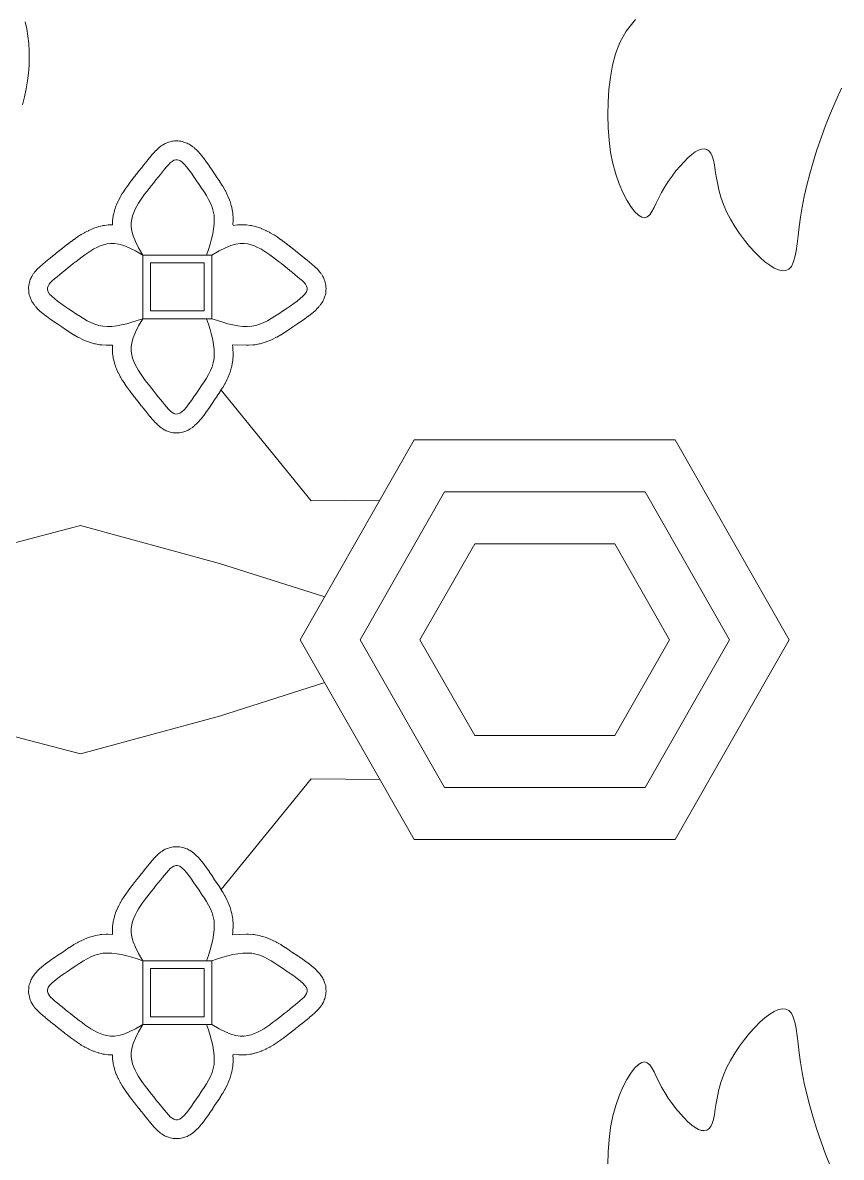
# Model space of a CAD drawing. Header units: inches. Extents: x -813 to 82, y -70 to 268.
# Drawn here: x -84.83 to -75.86, y 153.06 to 165.51 of the extents above; entities that cross this region are included whole.
import ezdxf

# ---------------------------------------------------------------- set-up
doc = ezdxf.new("R2010")
doc.units = ezdxf.units.IN
doc.header["$MEASUREMENT"] = 0
doc.layers.add('Brown', color=7, linetype='Continuous', lineweight=0, true_color=0x653e10)
doc.layers.add('Layak Architect', color=1, linetype='Continuous', lineweight=5, true_color=0xff0000)
doc.layers.add('Rugs', color=201, linetype='Continuous')

# ---------------------------------------------------------------- blocks, each defined once
blk = doc.blocks.new('C3')
at = {"layer": 'Brown'}
for points in [[(-237.81, 1615.56), (-235.09, 1616.13), (-232.34, 1616.57), (-229.55, 1616.89), (-226.74, 1617.08), (-223.88, 1617.13), (-220.99, 1617.05), (-218.05, 1616.83), (-215.08, 1616.46), (-212.06, 1615.94), (-208.99, 1615.27), (-205.92, 1614.45)], [(0, 1886.49), (-56.9, 1854.04), (-56.9, 1776.86), (0, 1744.41)], [(0, 1886.49), (56.9, 1854.04), (56.9, 1776.86), (0, 1744.41)], [(0, 1863.47), (-36.9, 1842.42), (-36.9, 1788.48), (0, 1767.43)], [(0, 1863.47), (36.9, 1842.42), (36.9, 1788.48), (0, 1767.43)], [(-96.11, 1690.93), (-53.53, 1725.59), (-53.74, 1752.03)], [(96.11, 1690.93), (53.53, 1725.59), (53.74, 1752.03)], [(-23.77, 1559.69), (-43.93, 1636.81), (-29.4, 1690.26), (-16.47, 1730.78)], [(23.77, 1559.69), (43.93, 1636.81), (29.4, 1690.26), (16.47, 1730.78)]]:
    blk.add_lwpolyline(points, dxfattribs=at)
for points in [[(-159.44, 1695.57), (-159.68, 1697.25, -0.034462), (-159.75, 1698.25), (-159.76, 1699.76, -0.033999), (-159.7, 1700.74), (-159.51, 1702.14, -0.029168), (-159.35, 1702.97), (-159.02, 1704.28, -0.022088), (-158.84, 1704.89), (-158.4, 1706.15, -0.01868), (-158.2, 1706.65), (-157.67, 1707.88, -0.016254), (-157.46, 1708.3), (-156.85, 1709.49, -0.013719), (-156.66, 1709.84), (-155.97, 1711.01, -0.011177), (-155.8, 1711.28), (-155.06, 1712.43, -0.008694), (-154.92, 1712.64), (-154.12, 1713.77, -0.006296), (-154.02, 1713.92), (-153.19, 1715.04, -0.003989), (-153.12, 1715.14), (-152.27, 1716.26, -0.002077), (-152.23, 1716.3), (-151.36, 1717.42, -0.001492), (-151.33, 1717.46), (-150.46, 1718.57, -0.001257), (-150.43, 1718.6), (-149.56, 1719.71, -0.001042), (-149.54, 1719.73), (-148.67, 1720.82, -0.000839), (-148.65, 1720.84), (-147.79, 1721.91, -0.000642), (-147.78, 1721.92), (-146.94, 1722.96, -0.000442), (-146.93, 1722.97), (-146.12, 1723.97), (-145.33, 1724.94, -0.001024), (-145.31, 1724.96), (-144.56, 1725.87, -0.006385), (-144.44, 1726.01), (-143.72, 1726.84, -0.014467), (-143.44, 1727.15), (-142.74, 1727.88, -0.025543), (-142.19, 1728.38), (-141.5, 1728.96, -0.041072), (-140.53, 1729.65), (-139.82, 1730.06, -0.060896), (-138.21, 1730.77), (-137.49, 1730.98, -0.078182), (-135.26, 1731.28), (-134.52, 1731.27, -0.079892), (-132.26, 1730.85), (-131.47, 1730.57, -0.06296), (-129.85, 1729.75), (-129.02, 1729.2, -0.039078), (-128.14, 1728.49), (-127.27, 1727.68, -0.023897), (-126.78, 1727.19), (-125.87, 1726.17, -0.015107), (-125.59, 1725.83), (-124.66, 1724.64, -0.009586), (-124.49, 1724.42), (-123.53, 1723.1, -0.005772), (-123.44, 1722.96), (-122.46, 1721.55, -0.002846), (-122.41, 1721.48), (-121.43, 1720.02, -0.000323), (-121.43, 1720.02), (-120.45, 1718.56), (-119.48, 1717.13, -0.001791), (-119.45, 1717.09), (-118.49, 1715.66, -0.005914), (-118.4, 1715.52), (-117.5, 1714.1, -0.01027), (-117.35, 1713.84), (-116.52, 1712.41, -0.014823), (-116.31, 1712.03), (-115.58, 1710.58, -0.019434), (-115.35, 1710.07), (-114.74, 1708.57, -0.02381), (-114.51, 1707.92), (-114.05, 1706.38, -0.027493), (-113.86, 1705.6), (-113.56, 1703.99, -0.028895), (-113.46, 1703.16), (-113.35, 1701.47, -0.025128), (-113.34, 1700.75), (-113.52, 1695.32, -0.020501)], [(159.44, 1695.57), (159.68, 1697.25, 0.034462), (159.75, 1698.25), (159.76, 1699.76, 0.033999), (159.7, 1700.74), (159.51, 1702.14, 0.029168), (159.35, 1702.97), (159.02, 1704.28, 0.022088), (158.84, 1704.89), (158.4, 1706.15, 0.01868), (158.2, 1706.65), (157.67, 1707.88, 0.016254), (157.46, 1708.3), (156.85, 1709.49, 0.013719), (156.66, 1709.84), (155.97, 1711.01, 0.011177), (155.8, 1711.28), (155.06, 1712.43, 0.008694), (154.92, 1712.64), (154.12, 1713.77, 0.006296), (154.02, 1713.92), (153.19, 1715.04, 0.003989), (153.12, 1715.14), (152.27, 1716.26, 0.002077), (152.23, 1716.3), (151.36, 1717.42, 0.001492), (151.33, 1717.46), (150.46, 1718.57, 0.001257), (150.43, 1718.6), (149.56, 1719.71, 0.001042), (149.54, 1719.73), (148.67, 1720.82, 0.000839), (148.65, 1720.84), (147.79, 1721.91, 0.000642), (147.78, 1721.92), (146.94, 1722.96, 0.000442), (146.93, 1722.97), (146.12, 1723.97), (145.33, 1724.94, 0.001024), (145.31, 1724.96), (144.56, 1725.87, 0.006385), (144.44, 1726.01), (143.72, 1726.84, 0.014467), (143.44, 1727.15), (142.74, 1727.88, 0.025543), (142.19, 1728.38), (141.5, 1728.96, 0.041072), (140.53, 1729.65), (139.82, 1730.06, 0.060896), (138.21, 1730.77), (137.49, 1730.98, 0.078182), (135.26, 1731.28), (134.52, 1731.27, 0.079892), (132.26, 1730.85), (131.47, 1730.57, 0.06296), (129.85, 1729.75), (129.02, 1729.2, 0.039078), (128.14, 1728.49), (127.27, 1727.68, 0.023897), (126.78, 1727.19), (125.87, 1726.17, 0.015107), (125.59, 1725.83), (124.66, 1724.64, 0.009586), (124.49, 1724.42), (123.53, 1723.1, 0.005772), (123.44, 1722.96), (122.46, 1721.55, 0.002846), (122.41, 1721.48), (121.43, 1720.02, 0.000323), (121.43, 1720.02), (120.45, 1718.56), (119.48, 1717.13, 0.001791), (119.45, 1717.09), (118.49, 1715.66, 0.005914), (118.4, 1715.52), (117.5, 1714.1, 0.01027), (117.35, 1713.84), (116.52, 1712.41, 0.014823), (116.31, 1712.03), (115.58, 1710.58, 0.019434), (115.35, 1710.07), (114.74, 1708.57, 0.02381), (114.51, 1707.92), (114.05, 1706.38, 0.027493), (113.86, 1705.6), (113.56, 1703.99, 0.028895), (113.46, 1703.16), (113.35, 1701.47, 0.025128), (113.34, 1700.75), (113.52, 1695.32, 0.020501)], [(-159.73, 1649.12), (-160.49, 1649.12, -0.033999), (-161.47, 1649.18), (-162.86, 1649.36, -0.029168), (-163.69, 1649.52), (-165, 1649.86, -0.022088), (-165.61, 1650.04), (-166.88, 1650.48, -0.01868), (-167.38, 1650.68), (-168.6, 1651.21, -0.016254), (-169.03, 1651.41), (-170.22, 1652.03, -0.013719), (-170.57, 1652.22), (-171.74, 1652.91, -0.011177), (-172.01, 1653.08), (-173.16, 1653.82, -0.008694), (-173.37, 1653.96), (-174.5, 1654.75, -0.006296), (-174.65, 1654.86), (-175.77, 1655.69, -0.003989), (-175.86, 1655.76), (-176.98, 1656.61, -0.002077), (-177.03, 1656.65), (-178.15, 1657.52, -0.001492), (-178.18, 1657.54), (-179.3, 1658.42, -0.001257), (-179.33, 1658.44), (-180.43, 1659.32, -0.001042), (-180.46, 1659.34), (-181.55, 1660.21, -0.000839), (-181.57, 1660.23), (-182.63, 1661.09, -0.000642), (-182.65, 1661.1), (-183.68, 1661.94, -0.000442), (-183.69, 1661.95), (-184.7, 1662.76), (-185.66, 1663.55, -0.001024), (-185.69, 1663.57), (-186.6, 1664.32, -0.006385), (-186.74, 1664.44), (-187.57, 1665.16, -0.014467), (-187.88, 1665.44), (-188.6, 1666.14, -0.025543), (-189.11, 1666.68), (-189.69, 1667.38, -0.041072), (-190.38, 1668.35), (-190.79, 1669.05, -0.060896), (-191.49, 1670.66), (-191.71, 1671.38, -0.078182), (-192.01, 1673.61), (-191.99, 1674.36, -0.079892), (-191.58, 1676.62), (-191.3, 1677.4, -0.06296), (-190.48, 1679.03), (-189.92, 1679.85, -0.039078), (-189.22, 1680.74), (-188.41, 1681.61, -0.023897), (-187.92, 1682.1), (-186.9, 1683, -0.015107), (-186.56, 1683.28), (-185.37, 1684.22, -0.009586), (-185.15, 1684.39), (-183.83, 1685.35, -0.005772), (-183.69, 1685.44), (-182.28, 1686.42, -0.002846), (-182.21, 1686.46), (-180.75, 1687.45, -0.000323), (-180.74, 1687.45), (-179.29, 1688.43), (-177.86, 1689.4, -0.001791), (-177.82, 1689.43), (-176.39, 1690.38, -0.005914), (-176.25, 1690.48), (-174.82, 1691.38, -0.01027), (-174.57, 1691.53), (-173.14, 1692.36, -0.014823), (-172.76, 1692.56), (-171.31, 1693.29, -0.019434), (-170.79, 1693.53), (-169.3, 1694.14, -0.02381), (-168.65, 1694.37), (-167.1, 1694.83, -0.027493), (-166.33, 1695.02), (-164.72, 1695.31, -0.028895), (-163.89, 1695.42), (-162.2, 1695.53, -0.025128), (-161.47, 1695.54), (-159.71, 1695.48, -0.020501)], [(-113.39, 1649.19), (-113.18, 1649.14, 0.047666), (-113.18, 1649.14), (-112.68, 1649.12, 0.034462), (-112.68, 1649.12), (-111.16, 1649.12, 0.033999), (-110.18, 1649.18), (-108.79, 1649.36, 0.029168), (-107.96, 1649.52), (-106.65, 1649.86, 0.022088), (-106.03, 1650.04), (-104.77, 1650.48, 0.01868), (-104.27, 1650.68), (-103.05, 1651.21, 0.016254), (-102.62, 1651.41), (-101.43, 1652.03, 0.013719), (-101.08, 1652.22), (-99.91, 1652.91, 0.011177), (-99.64, 1653.08), (-98.49, 1653.82, 0.008694), (-98.28, 1653.96), (-97.15, 1654.75, 0.006296), (-97, 1654.86), (-95.88, 1655.69, 0.003989), (-95.79, 1655.76), (-94.67, 1656.61, 0.002077), (-94.62, 1656.65), (-93.5, 1657.52, 0.001492), (-93.47, 1657.54), (-92.35, 1658.42, 0.001257), (-92.32, 1658.44), (-91.22, 1659.32, 0.001042), (-91.19, 1659.34), (-90.1, 1660.21, 0.000839), (-90.08, 1660.23), (-89.02, 1661.09, 0.000642), (-89, 1661.1), (-87.97, 1661.94, 0.000442), (-87.96, 1661.95), (-86.95, 1662.76), (-85.99, 1663.55, 0.001024), (-85.96, 1663.57), (-85.05, 1664.32, 0.006385), (-84.91, 1664.44), (-84.08, 1665.16, 0.014467), (-83.77, 1665.44), (-83.05, 1666.14, 0.025543), (-82.54, 1666.68), (-81.96, 1667.38, 0.041072), (-81.27, 1668.35), (-80.86, 1669.05, 0.060896), (-80.16, 1670.66), (-79.94, 1671.38, 0.078182), (-79.64, 1673.61), (-79.66, 1674.36, 0.079892), (-80.07, 1676.62), (-80.35, 1677.4, 0.06296), (-81.17, 1679.03), (-81.73, 1679.85, 0.039078), (-82.43, 1680.74), (-83.24, 1681.61, 0.023897), (-83.73, 1682.1), (-84.75, 1683, 0.015107), (-85.09, 1683.28), (-86.28, 1684.22, 0.009586), (-86.5, 1684.39), (-87.82, 1685.35, 0.005772), (-87.96, 1685.44), (-89.37, 1686.42, 0.002846), (-89.44, 1686.46), (-90.9, 1687.45, 0.000323), (-90.91, 1687.45), (-92.36, 1688.43), (-93.79, 1689.4, 0.001791), (-93.83, 1689.43), (-95.26, 1690.38, 0.005914), (-95.4, 1690.48), (-96.83, 1691.38, 0.01027), (-97.08, 1691.53), (-98.51, 1692.36, 0.014823), (-98.89, 1692.56), (-100.34, 1693.29, 0.019434), (-100.86, 1693.53), (-102.35, 1694.14, 0.02381), (-103, 1694.37), (-104.55, 1694.83, 0.027493), (-105.32, 1695.02), (-106.93, 1695.31, 0.028895), (-107.76, 1695.42), (-109.45, 1695.53, 0.025128), (-110.18, 1695.54), (-111.94, 1695.48, 0.020501), (-112.53, 1695.44), (-113.52, 1695.32, 0.0164)], [(113.39, 1649.19), (113.18, 1649.14, -0.047666), (113.18, 1649.14), (112.68, 1649.12, -0.034462), (112.68, 1649.12), (111.16, 1649.12, -0.033999), (110.18, 1649.18), (108.79, 1649.36, -0.029168), (107.96, 1649.52), (106.65, 1649.86, -0.022088), (106.03, 1650.04), (104.77, 1650.48, -0.01868), (104.27, 1650.68), (103.05, 1651.21, -0.016254), (102.62, 1651.41), (101.43, 1652.03, -0.013719), (101.08, 1652.22), (99.91, 1652.91, -0.011177), (99.64, 1653.08), (98.49, 1653.82, -0.008694), (98.28, 1653.96), (97.15, 1654.75, -0.006296), (97, 1654.86), (95.88, 1655.69, -0.003989), (95.79, 1655.76), (94.67, 1656.61, -0.002077), (94.62, 1656.65), (93.5, 1657.52, -0.001492), (93.47, 1657.54), (92.35, 1658.42, -0.001257), (92.32, 1658.44), (91.22, 1659.32, -0.001042), (91.19, 1659.34), (90.1, 1660.21, -0.000839), (90.08, 1660.23), (89.02, 1661.09, -0.000642), (89, 1661.1), (87.97, 1661.94, -0.000442), (87.96, 1661.95), (86.95, 1662.76), (85.99, 1663.55, -0.001024), (85.96, 1663.57), (85.05, 1664.32, -0.006385), (84.91, 1664.44), (84.08, 1665.16, -0.014467), (83.77, 1665.44), (83.05, 1666.14, -0.025543), (82.54, 1666.68), (81.96, 1667.38, -0.041072), (81.27, 1668.35), (80.86, 1669.05, -0.060896), (80.16, 1670.66), (79.94, 1671.38, -0.078182), (79.64, 1673.61), (79.66, 1674.36, -0.079892), (80.07, 1676.62), (80.35, 1677.4, -0.06296), (81.17, 1679.03), (81.73, 1679.85, -0.039078), (82.43, 1680.74), (83.24, 1681.61, -0.023897), (83.73, 1682.1), (84.75, 1683, -0.015107), (85.09, 1683.28), (86.28, 1684.22, -0.009586), (86.5, 1684.39), (87.82, 1685.35, -0.005772), (87.96, 1685.44), (89.37, 1686.42, -0.002846), (89.44, 1686.46), (90.9, 1687.45, -0.000323), (90.91, 1687.45), (92.36, 1688.43), (93.79, 1689.4, -0.001791), (93.83, 1689.43), (95.26, 1690.38, -0.005914), (95.4, 1690.48), (96.83, 1691.38, -0.01027), (97.08, 1691.53), (98.51, 1692.36, -0.014823), (98.89, 1692.56), (100.34, 1693.29, -0.019434), (100.86, 1693.53), (102.35, 1694.14, -0.02381), (103, 1694.37), (104.55, 1694.83, -0.027493), (105.32, 1695.02), (106.93, 1695.31, -0.028895), (107.76, 1695.42), (109.45, 1695.53, -0.025128), (110.18, 1695.54), (111.94, 1695.48, -0.020501), (112.53, 1695.44), (113.52, 1695.32, -0.0164)], [(159.73, 1649.12), (160.49, 1649.12, 0.033999), (161.47, 1649.18), (162.86, 1649.36, 0.029168), (163.69, 1649.52), (165, 1649.86, 0.022088), (165.61, 1650.04), (166.88, 1650.48, 0.01868), (167.38, 1650.68), (168.6, 1651.21, 0.016254), (169.03, 1651.41), (170.22, 1652.03, 0.013719), (170.57, 1652.22), (171.74, 1652.91, 0.011177), (172.01, 1653.08), (173.16, 1653.82, 0.008694), (173.37, 1653.96), (174.5, 1654.75, 0.006296), (174.65, 1654.86), (175.77, 1655.69, 0.003989), (175.86, 1655.76), (176.98, 1656.61, 0.002077), (177.03, 1656.65), (178.15, 1657.52, 0.001492), (178.18, 1657.54), (179.3, 1658.42, 0.001257), (179.33, 1658.44), (180.43, 1659.32, 0.001042), (180.46, 1659.34), (181.55, 1660.21, 0.000839), (181.57, 1660.23), (182.63, 1661.09, 0.000642), (182.65, 1661.1), (183.68, 1661.94, 0.000442), (183.69, 1661.95), (184.7, 1662.76), (185.66, 1663.55, 0.001024), (185.69, 1663.57), (186.6, 1664.32, 0.006385), (186.74, 1664.44), (187.57, 1665.16, 0.014467), (187.88, 1665.44), (188.6, 1666.14, 0.025543), (189.11, 1666.68), (189.69, 1667.38, 0.041072), (190.38, 1668.35), (190.79, 1669.05, 0.060896), (191.49, 1670.66), (191.71, 1671.38, 0.078182), (192.01, 1673.61), (191.99, 1674.36, 0.079892), (191.58, 1676.62), (191.3, 1677.4, 0.06296), (190.48, 1679.03), (189.92, 1679.85, 0.039078), (189.22, 1680.74), (188.41, 1681.61, 0.023897), (187.92, 1682.1), (186.9, 1683, 0.015107), (186.56, 1683.28), (185.37, 1684.22, 0.009586), (185.15, 1684.39), (183.83, 1685.35, 0.005772), (183.69, 1685.44), (182.28, 1686.42, 0.002846), (182.21, 1686.46), (180.75, 1687.45, 0.000323), (180.74, 1687.45), (179.29, 1688.43), (177.86, 1689.4, 0.001791), (177.82, 1689.43), (176.39, 1690.38, 0.005914), (176.25, 1690.48), (174.82, 1691.38, 0.01027), (174.57, 1691.53), (173.14, 1692.36, 0.014823), (172.76, 1692.56), (171.31, 1693.29, 0.019434), (170.79, 1693.53), (169.3, 1694.14, 0.02381), (168.65, 1694.37), (167.1, 1694.83, 0.027493), (166.33, 1695.02), (164.72, 1695.31, 0.028895), (163.89, 1695.42), (162.2, 1695.53, 0.025128), (161.47, 1695.54), (159.71, 1695.48, 0.020501)], [(-159.76, 1649.15), (-159.76, 1648.39, 0.033999), (-159.7, 1647.41), (-159.51, 1646.01, 0.029168), (-159.35, 1645.18), (-159.02, 1643.87, 0.022088), (-158.84, 1643.26), (-158.4, 1642, 0.01868), (-158.2, 1641.5), (-157.67, 1640.27, 0.016254), (-157.46, 1639.85), (-156.85, 1638.66, 0.013719), (-156.66, 1638.31), (-155.97, 1637.14, 0.011177), (-155.8, 1636.87), (-155.06, 1635.72, 0.008694), (-154.92, 1635.51), (-154.12, 1634.38, 0.006296), (-154.02, 1634.23), (-153.19, 1633.11, 0.003989), (-153.12, 1633.01), (-152.27, 1631.89, 0.002077), (-152.23, 1631.85), (-151.36, 1630.73, 0.001492), (-151.33, 1630.69), (-150.46, 1629.58, 0.001257), (-150.43, 1629.55), (-149.56, 1628.44, 0.001042), (-149.54, 1628.42), (-148.67, 1627.33, 0.000839), (-148.65, 1627.31), (-147.79, 1626.25, 0.000642), (-147.78, 1626.23), (-146.94, 1625.19, 0.000442), (-146.93, 1625.18), (-146.12, 1624.18), (-145.33, 1623.21, 0.001024), (-145.31, 1623.19), (-144.56, 1622.28, 0.006385), (-144.44, 1622.14), (-143.72, 1621.31, 0.014467), (-143.44, 1621), (-142.74, 1620.27, 0.025543), (-142.19, 1619.77), (-141.5, 1619.19, 0.041072), (-140.53, 1618.5), (-139.82, 1618.09, 0.060896), (-138.21, 1617.38), (-137.49, 1617.17, 0.078182), (-135.26, 1616.87), (-134.52, 1616.89, 0.079892), (-132.26, 1617.3), (-131.47, 1617.58, 0.06296), (-129.85, 1618.4), (-129.02, 1618.95, 0.039078), (-128.14, 1619.66), (-127.27, 1620.47, 0.023897), (-126.78, 1620.96), (-125.87, 1621.98, 0.015107), (-125.59, 1622.32), (-124.66, 1623.51, 0.009586), (-124.49, 1623.73), (-123.53, 1625.05, 0.005772), (-123.44, 1625.19), (-122.46, 1626.6, 0.002846), (-122.41, 1626.67), (-121.43, 1628.13, 0.000323), (-121.43, 1628.13), (-120.45, 1629.59), (-119.48, 1631.02, 0.001791), (-119.45, 1631.06), (-118.49, 1632.49, 0.005914), (-118.4, 1632.63), (-117.5, 1634.05, 0.01027), (-117.35, 1634.31), (-116.52, 1635.74, 0.014823), (-116.31, 1636.12), (-115.58, 1637.57, 0.019434), (-115.35, 1638.08), (-114.74, 1639.58, 0.02381), (-114.51, 1640.23), (-114.05, 1641.77, 0.027493), (-113.86, 1642.55), (-113.56, 1644.16, 0.028895), (-113.46, 1644.99), (-113.35, 1646.68, 0.025128), (-113.34, 1647.4), (-113.4, 1649.17, 0.020501)], [(159.76, 1649.15), (159.76, 1648.39, -0.033999), (159.7, 1647.41), (159.51, 1646.01, -0.029168), (159.35, 1645.18), (159.02, 1643.87, -0.022088), (158.84, 1643.26), (158.4, 1642, -0.01868), (158.2, 1641.5), (157.67, 1640.27, -0.016254), (157.46, 1639.85), (156.85, 1638.66, -0.013719), (156.66, 1638.31), (155.97, 1637.14, -0.011177), (155.8, 1636.87), (155.06, 1635.72, -0.008694), (154.92, 1635.51), (154.12, 1634.38, -0.006296), (154.02, 1634.23), (153.19, 1633.11, -0.003989), (153.12, 1633.01), (152.27, 1631.89, -0.002077), (152.23, 1631.85), (151.36, 1630.73, -0.001492), (151.33, 1630.69), (150.46, 1629.58, -0.001257), (150.43, 1629.55), (149.56, 1628.44, -0.001042), (149.54, 1628.42), (148.67, 1627.33, -0.000839), (148.65, 1627.31), (147.79, 1626.25, -0.000642), (147.78, 1626.23), (146.94, 1625.19, -0.000442), (146.93, 1625.18), (146.12, 1624.18), (145.33, 1623.21, -0.001024), (145.31, 1623.19), (144.56, 1622.28, -0.006385), (144.44, 1622.14), (143.72, 1621.31, -0.014467), (143.44, 1621), (142.74, 1620.27, -0.025543), (142.19, 1619.77), (141.5, 1619.19, -0.041072), (140.53, 1618.5), (139.82, 1618.09, -0.060896), (138.21, 1617.38), (137.49, 1617.17, -0.078182), (135.26, 1616.87), (134.52, 1616.89, -0.079892), (132.26, 1617.3), (131.47, 1617.58, -0.06296), (129.85, 1618.4), (129.02, 1618.95, -0.039078), (128.14, 1619.66), (127.27, 1620.47, -0.023897), (126.78, 1620.96), (125.87, 1621.98, -0.015107), (125.59, 1622.32), (124.66, 1623.51, -0.009586), (124.49, 1623.73), (123.53, 1625.05, -0.005772), (123.44, 1625.19), (122.46, 1626.6, -0.002846), (122.41, 1626.67), (121.43, 1628.13, -0.000323), (121.43, 1628.13), (120.45, 1629.59), (119.48, 1631.02, -0.001791), (119.45, 1631.06), (118.49, 1632.49, -0.005914), (118.4, 1632.63), (117.5, 1634.05, -0.01027), (117.35, 1634.31), (116.52, 1635.74, -0.014823), (116.31, 1636.12), (115.58, 1637.57, -0.019434), (115.35, 1638.08), (114.74, 1639.58, -0.02381), (114.51, 1640.23), (114.05, 1641.77, -0.027493), (113.86, 1642.55), (113.56, 1644.16, -0.028895), (113.46, 1644.99), (113.35, 1646.68, -0.025128), (113.34, 1647.4), (113.4, 1649.17, -0.020501)]]:
    blk.add_lwpolyline(points, format="xyb", dxfattribs=at)
at = {"layer": 'Layak Architect'}
for points in [[(-238.71, 1850.39), (-234.19, 1846.8), (-229.86, 1844.32), (-225.57, 1842.67), (-221.18, 1841.55), (-216.58, 1840.72), (-211.79, 1840.13), (-206.9, 1839.78), (-201.98, 1839.66), (-197.08, 1839.79), (-192.29, 1840.16), (-187.66, 1840.78), (-183.28, 1841.64), (-179.21, 1842.73), (-175.49, 1844.02), (-172.15, 1845.44), (-169.25, 1846.95), (-166.8, 1848.49), (-164.87, 1850), (-163.47, 1851.44), (-162.66, 1852.75), (-162.44, 1853.9), (-162.77, 1854.9), (-163.58, 1855.8), (-164.78, 1856.65), (-166.32, 1857.49), (-168.1, 1858.36), (-170.07, 1859.31), (-172.15, 1860.38), (-174.27, 1861.61), (-176.38, 1862.96), (-178.46, 1864.41), (-180.45, 1865.92), (-182.31, 1867.47), (-184.01, 1869.02), (-185.52, 1870.54), (-186.78, 1871.99), (-187.76, 1873.35), (-188.45, 1874.61), (-188.85, 1875.77), (-188.94, 1876.82), (-188.73, 1877.75), (-188.19, 1878.57), (-187.32, 1879.27), (-186.12, 1879.84), (-184.58, 1880.3), (-182.75, 1880.68), (-180.64, 1881.03), (-178.32, 1881.4), (-175.81, 1881.85), (-173.15, 1882.42), (-170.39, 1883.17), (-167.57, 1884.15), (-164.72, 1885.38), (-161.88, 1886.85), (-159.09, 1888.51), (-156.39, 1890.32), (-153.81, 1892.24), (-151.4, 1894.22), (-149.19, 1896.22), (-147.21, 1898.21), (-145.51, 1900.14), (-144.12, 1901.99), (-143.06, 1903.73), (-142.36, 1905.36), (-142.04, 1906.85), (-142.15, 1908.19), (-142.7, 1909.35), (-143.72, 1910.31), (-145.23, 1911.07), (-147.21, 1911.66), (-149.61, 1912.14), (-152.39, 1912.55), (-155.51, 1912.94), (-158.94, 1913.36), (-162.64, 1913.85), (-166.56, 1914.48), (-170.67, 1915.27), (-174.94, 1916.24), (-179.36, 1917.37), (-183.89, 1918.67), (-188.51, 1920.12), (-193.2, 1921.73), (-197.94, 1923.48), (-202.7, 1925.38), (-207.46, 1927.42), (-212.26, 1929.59)], [(201.98, 1839.66), (197.08, 1839.79), (192.29, 1840.16), (187.66, 1840.78), (183.28, 1841.64), (179.21, 1842.73), (175.49, 1844.02), (172.15, 1845.44), (169.25, 1846.95), (166.8, 1848.49), (164.87, 1850), (163.47, 1851.44), (162.66, 1852.75), (162.44, 1853.9), (162.77, 1854.9), (163.58, 1855.8), (164.78, 1856.65), (166.32, 1857.49), (168.1, 1858.36), (170.07, 1859.31), (172.15, 1860.38), (174.27, 1861.61), (176.38, 1862.96), (178.46, 1864.41), (180.45, 1865.92), (182.31, 1867.47), (184.01, 1869.02), (185.52, 1870.54), (186.78, 1871.99), (187.76, 1873.35), (188.45, 1874.61), (188.85, 1875.77), (188.94, 1876.82), (188.73, 1877.75), (188.19, 1878.57), (187.32, 1879.27), (186.12, 1879.84), (184.58, 1880.3), (182.75, 1880.68), (180.64, 1881.03), (178.32, 1881.4), (175.81, 1881.85), (173.15, 1882.42), (170.39, 1883.17), (167.57, 1884.15), (164.72, 1885.38), (161.88, 1886.85), (159.09, 1888.51), (156.39, 1890.32), (153.81, 1892.24), (151.4, 1894.22), (149.19, 1896.22), (147.21, 1898.21), (145.51, 1900.14), (144.12, 1901.99), (143.06, 1903.73), (142.36, 1905.36), (142.04, 1906.85), (142.15, 1908.19), (142.7, 1909.35), (143.72, 1910.31), (145.23, 1911.07), (147.21, 1911.66), (149.61, 1912.14), (152.39, 1912.55), (155.51, 1912.94), (158.94, 1913.36), (162.64, 1913.85), (166.56, 1914.48), (170.67, 1915.27), (174.94, 1916.24), (179.36, 1917.37), (183.89, 1918.67), (188.51, 1920.12), (193.2, 1921.73), (197.94, 1923.48), (202.7, 1925.38)], [(0, 1909.51), (-76.9, 1865.66), (-76.9, 1765.24), (0, 1721.39)], [(0, 1909.51), (76.9, 1865.66), (76.9, 1765.24), (0, 1721.39)], [(-148.09, 1687.36), (-149.7, 1690.13), (-150.91, 1692.56), (-151.75, 1694.7), (-152.27, 1696.59), (-152.51, 1698.28), (-152.52, 1699.8), (-152.34, 1701.19), (-152, 1702.5), (-151.56, 1703.76), (-151.03, 1704.98), (-150.41, 1706.18), (-149.73, 1707.34), (-148.98, 1708.49), (-148.19, 1709.62), (-147.36, 1710.74), (-146.51, 1711.86), (-145.64, 1712.98), (-144.76, 1714.1), (-143.89, 1715.21), (-143.01, 1716.29), (-142.15, 1717.36), (-141.31, 1718.4), (-140.5, 1719.4), (-139.72, 1720.36), (-138.97, 1721.27), (-138.25, 1722.11), (-137.54, 1722.83), (-136.85, 1723.41), (-136.14, 1723.83), (-135.42, 1724.04), (-134.68, 1724.03), (-133.9, 1723.75), (-133.07, 1723.19), (-132.19, 1722.38), (-131.29, 1721.36), (-130.35, 1720.17), (-129.39, 1718.85), (-128.42, 1717.44), (-127.43, 1715.98), (-126.45, 1714.51), (-125.47, 1713.07), (-124.51, 1711.64), (-123.61, 1710.22), (-122.79, 1708.79), (-122.06, 1707.33), (-121.45, 1705.84), (-120.98, 1704.29), (-120.68, 1702.68), (-120.57, 1700.99), (-120.63, 1699.23), (-120.84, 1697.39), (-121.19, 1695.49), (-121.66, 1693.54), (-122.22, 1691.53), (-122.86, 1689.47), (-123.56, 1687.36)], [(148.09, 1687.36), (149.7, 1690.13), (150.91, 1692.56), (151.75, 1694.7), (152.27, 1696.59), (152.51, 1698.28), (152.52, 1699.8), (152.34, 1701.19), (152, 1702.5), (151.56, 1703.76), (151.03, 1704.98), (150.41, 1706.18), (149.73, 1707.34), (148.98, 1708.49), (148.19, 1709.62), (147.36, 1710.74), (146.51, 1711.86), (145.64, 1712.98), (144.76, 1714.1), (143.89, 1715.21), (143.01, 1716.29), (142.15, 1717.36), (141.31, 1718.4), (140.5, 1719.4), (139.72, 1720.36), (138.97, 1721.27), (138.25, 1722.11), (137.54, 1722.83), (136.85, 1723.41), (136.14, 1723.83), (135.42, 1724.04), (134.68, 1724.03), (133.9, 1723.75), (133.07, 1723.19), (132.19, 1722.38), (131.29, 1721.36), (130.35, 1720.17), (129.39, 1718.85), (128.42, 1717.44), (127.43, 1715.98), (126.45, 1714.51), (125.47, 1713.07), (124.51, 1711.64), (123.61, 1710.22), (122.79, 1708.79), (122.06, 1707.33), (121.45, 1705.84), (120.98, 1704.29), (120.68, 1702.68), (120.57, 1700.99), (120.63, 1699.23), (120.84, 1697.39), (121.19, 1695.49), (121.66, 1693.54), (122.22, 1691.53), (122.86, 1689.47), (123.56, 1687.36)], [(-148.09, 1660.79), (-150.85, 1659.17), (-153.29, 1657.97), (-155.43, 1657.13), (-157.32, 1656.61), (-159.01, 1656.36), (-160.52, 1656.36), (-161.92, 1656.54), (-163.22, 1656.87), (-164.49, 1657.31), (-165.71, 1657.85), (-166.9, 1658.46), (-168.07, 1659.15), (-169.22, 1659.89), (-170.35, 1660.69), (-171.47, 1661.51), (-172.59, 1662.37), (-173.71, 1663.24), (-174.83, 1664.11), (-175.93, 1664.99), (-177.02, 1665.86), (-178.09, 1666.72), (-179.13, 1667.56), (-180.13, 1668.38), (-181.09, 1669.16), (-182, 1669.91), (-182.83, 1670.63), (-183.56, 1671.33), (-184.14, 1672.03), (-184.56, 1672.73), (-184.77, 1673.45), (-184.75, 1674.2), (-184.48, 1674.98), (-183.92, 1675.81), (-183.11, 1676.68), (-182.09, 1677.59), (-180.89, 1678.53), (-179.57, 1679.49), (-178.16, 1680.46), (-176.7, 1681.44), (-175.24, 1682.43), (-173.79, 1683.41), (-172.37, 1684.36), (-170.95, 1685.26), (-169.51, 1686.09), (-168.06, 1686.82), (-166.57, 1687.43), (-165.02, 1687.9), (-163.41, 1688.19), (-161.72, 1688.31), (-159.95, 1688.25), (-158.12, 1688.03), (-156.22, 1687.68), (-154.26, 1687.22), (-152.25, 1686.66), (-150.19, 1686.02), (-148.09, 1685.32)], [(-123.56, 1660.79), (-120.8, 1659.17), (-118.36, 1657.97), (-116.22, 1657.13), (-114.33, 1656.61), (-112.64, 1656.36), (-111.13, 1656.36), (-109.73, 1656.54), (-108.42, 1656.87), (-107.16, 1657.31), (-105.94, 1657.85), (-104.75, 1658.46), (-103.58, 1659.15), (-102.43, 1659.89), (-101.3, 1660.69), (-100.18, 1661.51), (-99.06, 1662.37), (-97.94, 1663.24), (-96.82, 1664.11), (-95.72, 1664.99), (-94.63, 1665.86), (-93.56, 1666.72), (-92.52, 1667.56), (-91.52, 1668.38), (-90.56, 1669.16), (-89.65, 1669.91), (-88.82, 1670.63), (-88.09, 1671.33), (-87.51, 1672.03), (-87.09, 1672.73), (-86.88, 1673.45), (-86.9, 1674.2), (-87.17, 1674.98), (-87.73, 1675.81), (-88.54, 1676.68), (-89.56, 1677.59), (-90.75, 1678.53), (-92.08, 1679.49), (-93.49, 1680.46), (-94.95, 1681.44), (-96.41, 1682.43), (-97.86, 1683.41), (-99.28, 1684.36), (-100.7, 1685.26), (-102.14, 1686.09), (-103.59, 1686.82), (-105.08, 1687.43), (-106.63, 1687.9), (-108.24, 1688.19), (-109.93, 1688.31), (-111.7, 1688.25), (-113.53, 1688.03), (-115.43, 1687.68), (-117.39, 1687.22), (-119.4, 1686.66), (-121.46, 1686.02), (-123.56, 1685.32)], [(123.56, 1660.79), (120.8, 1659.17), (118.36, 1657.97), (116.22, 1657.13), (114.33, 1656.61), (112.64, 1656.36), (111.13, 1656.36), (109.73, 1656.54), (108.42, 1656.87), (107.16, 1657.31), (105.94, 1657.85), (104.75, 1658.46), (103.58, 1659.15), (102.43, 1659.89), (101.3, 1660.69), (100.18, 1661.51), (99.06, 1662.37), (97.94, 1663.24), (96.82, 1664.11), (95.72, 1664.99), (94.63, 1665.86), (93.56, 1666.72), (92.52, 1667.56), (91.52, 1668.38), (90.56, 1669.16), (89.65, 1669.91), (88.82, 1670.63), (88.09, 1671.33), (87.51, 1672.03), (87.09, 1672.73), (86.88, 1673.45), (86.9, 1674.2), (87.17, 1674.98), (87.73, 1675.81), (88.54, 1676.68), (89.56, 1677.59), (90.75, 1678.53), (92.08, 1679.49), (93.49, 1680.46), (94.95, 1681.44), (96.41, 1682.43), (97.86, 1683.41), (99.28, 1684.36), (100.7, 1685.26), (102.14, 1686.09), (103.59, 1686.82), (105.08, 1687.43), (106.63, 1687.9), (108.24, 1688.19), (109.93, 1688.31), (111.7, 1688.25), (113.53, 1688.03), (115.43, 1687.68), (117.39, 1687.22), (119.4, 1686.66), (121.46, 1686.02), (123.56, 1685.32)], [(148.09, 1660.79), (150.85, 1659.17), (153.29, 1657.97), (155.43, 1657.13), (157.32, 1656.61), (159.01, 1656.36), (160.52, 1656.36), (161.92, 1656.54), (163.22, 1656.87), (164.49, 1657.31), (165.71, 1657.85), (166.9, 1658.46), (168.07, 1659.15), (169.22, 1659.89), (170.35, 1660.69), (171.47, 1661.51), (172.59, 1662.37), (173.71, 1663.24), (174.83, 1664.11), (175.93, 1664.99), (177.02, 1665.86), (178.09, 1666.72), (179.13, 1667.56), (180.13, 1668.38), (181.09, 1669.16), (182, 1669.91), (182.83, 1670.63), (183.56, 1671.33), (184.14, 1672.03), (184.56, 1672.73), (184.77, 1673.45), (184.75, 1674.2), (184.48, 1674.98), (183.92, 1675.81), (183.11, 1676.68), (182.09, 1677.59), (180.89, 1678.53), (179.57, 1679.49), (178.16, 1680.46), (176.7, 1681.44), (175.24, 1682.43), (173.79, 1683.41), (172.37, 1684.36), (170.95, 1685.26), (169.51, 1686.09), (168.06, 1686.82), (166.57, 1687.43), (165.02, 1687.9), (163.41, 1688.19), (161.72, 1688.31), (159.95, 1688.25), (158.12, 1688.03), (156.22, 1687.68), (154.26, 1687.22), (152.25, 1686.66), (150.19, 1686.02), (148.09, 1685.32)], [(-148.09, 1660.79), (-149.7, 1658.02), (-150.91, 1655.59), (-151.75, 1653.45), (-152.27, 1651.56), (-152.51, 1649.87), (-152.52, 1648.35), (-152.34, 1646.96), (-152, 1645.65), (-151.56, 1644.39), (-151.03, 1643.17), (-150.41, 1641.98), (-149.73, 1640.81), (-148.98, 1639.66), (-148.19, 1638.53), (-147.36, 1637.41), (-146.51, 1636.29), (-145.64, 1635.17), (-144.76, 1634.05), (-143.89, 1632.94), (-143.01, 1631.86), (-142.15, 1630.79), (-141.31, 1629.75), (-140.5, 1628.75), (-139.72, 1627.79), (-138.97, 1626.88), (-138.25, 1626.04), (-137.54, 1625.32), (-136.85, 1624.74), (-136.14, 1624.32), (-135.42, 1624.11), (-134.68, 1624.12), (-133.9, 1624.4), (-133.07, 1624.96), (-132.19, 1625.77), (-131.29, 1626.79), (-130.35, 1627.98), (-129.39, 1629.3), (-128.42, 1630.71), (-127.43, 1632.17), (-126.45, 1633.64), (-125.47, 1635.08), (-124.51, 1636.51), (-123.61, 1637.93), (-122.79, 1639.36), (-122.06, 1640.82), (-121.45, 1642.31), (-120.98, 1643.86), (-120.68, 1645.47), (-120.57, 1647.16), (-120.63, 1648.92), (-120.84, 1650.76), (-121.19, 1652.66), (-121.66, 1654.61), (-122.22, 1656.62), (-122.86, 1658.68), (-123.56, 1660.79)], [(148.09, 1660.79), (149.7, 1658.02), (150.91, 1655.59), (151.75, 1653.45), (152.27, 1651.56), (152.51, 1649.87), (152.52, 1648.35), (152.34, 1646.96), (152, 1645.65), (151.56, 1644.39), (151.03, 1643.17), (150.41, 1641.98), (149.73, 1640.81), (148.98, 1639.66), (148.19, 1638.53), (147.36, 1637.41), (146.51, 1636.29), (145.64, 1635.17), (144.76, 1634.05), (143.89, 1632.94), (143.01, 1631.86), (142.15, 1630.79), (141.31, 1629.75), (140.5, 1628.75), (139.72, 1627.79), (138.97, 1626.88), (138.25, 1626.04), (137.54, 1625.32), (136.85, 1624.74), (136.14, 1624.32), (135.42, 1624.11), (134.68, 1624.12), (133.9, 1624.4), (133.07, 1624.96), (132.19, 1625.77), (131.29, 1626.79), (130.35, 1627.98), (129.39, 1629.3), (128.42, 1630.71), (127.43, 1632.17), (126.45, 1633.64), (125.47, 1635.08), (124.51, 1636.51), (123.61, 1637.93), (122.79, 1639.36), (122.06, 1640.82), (121.45, 1642.31), (120.98, 1643.86), (120.68, 1645.47), (120.57, 1647.16), (120.63, 1648.92), (120.84, 1650.76), (121.19, 1652.66), (121.66, 1654.61), (122.22, 1656.62), (122.86, 1658.68), (123.56, 1660.79)]]:
    blk.add_lwpolyline(points, dxfattribs=at)
for points in [[(-148.09, 1660.79), (-123.56, 1660.79), (-123.56, 1687.36), (-148.09, 1687.36)], [(148.09, 1660.79), (123.56, 1660.79), (123.56, 1687.36), (148.09, 1687.36)], [(-145.09, 1663.79), (-126.56, 1663.79), (-126.56, 1684.36), (-145.09, 1684.36)], [(145.09, 1663.79), (126.56, 1663.79), (126.56, 1684.36), (145.09, 1684.36)]]:
    blk.add_lwpolyline(points, close=True, dxfattribs=at)

msp = doc.modelspace()

# ---------------------------------------------------------------- block references
at = {"layer": 'Rugs', "xscale": 0.0285, "yscale": 0.0285, "zscale": 0.0285, "rotation": 270}
msp.add_blockref('C3', (-130.84923, 158.73611), dxfattribs=at)

doc.saveas('drawing.dxf')
